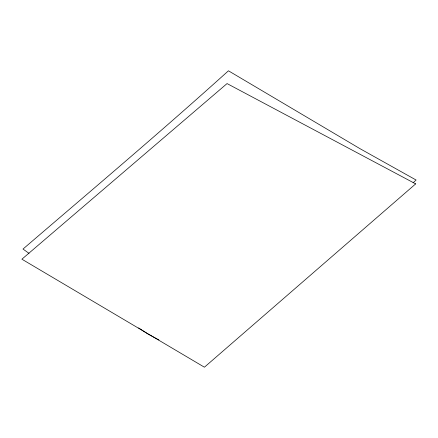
<?xml version="1.0" encoding="UTF-8"?>
<svg xmlns="http://www.w3.org/2000/svg" width="438" height="438" viewBox="0 0 438 438"><rect width="100%" height="100%" fill="white"/><g stroke="black" fill="none" stroke-linecap="round" stroke-linejoin="round"><path stroke-width="0.66" d="M413.105 182.821L416.1 180.023L360.003 148.679L228.444 70.797C161.135 131.553 91.816 190.026 23 249.052L29.012 253.35M158.906 339.937L147.584 333.8L138.616 327.903M415.678 183.883L204.415 367.203L21.9 259.197L227.054 83.576L415.678 183.883"/></g></svg>
